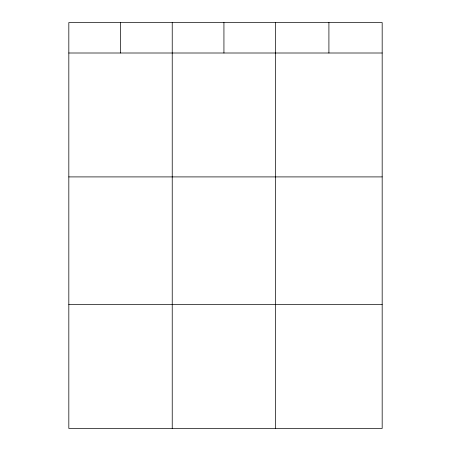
<?xml version="1.0" encoding="UTF-8"?>
<svg xmlns="http://www.w3.org/2000/svg" width="451" height="451" viewBox="0 0 451 451"><rect width="100%" height="100%" fill="white"/><g stroke="black" fill="none" stroke-linecap="round" stroke-linejoin="round"><path stroke-width="0.68" d="M382.177 176.905L382.177 22.55L68.823 22.55L68.823 428.45L382.177 428.45L382.177 176.905L68.823 176.905M68.823 53.004L382.177 53.004M68.823 304.555L382.177 304.555M328.909 22.55L328.909 53.004M275.634 22.55L275.634 428.45M223.933 22.55L223.933 53.004M172.231 22.55L172.231 428.45M120.524 22.55L120.524 53.004"/></g></svg>
